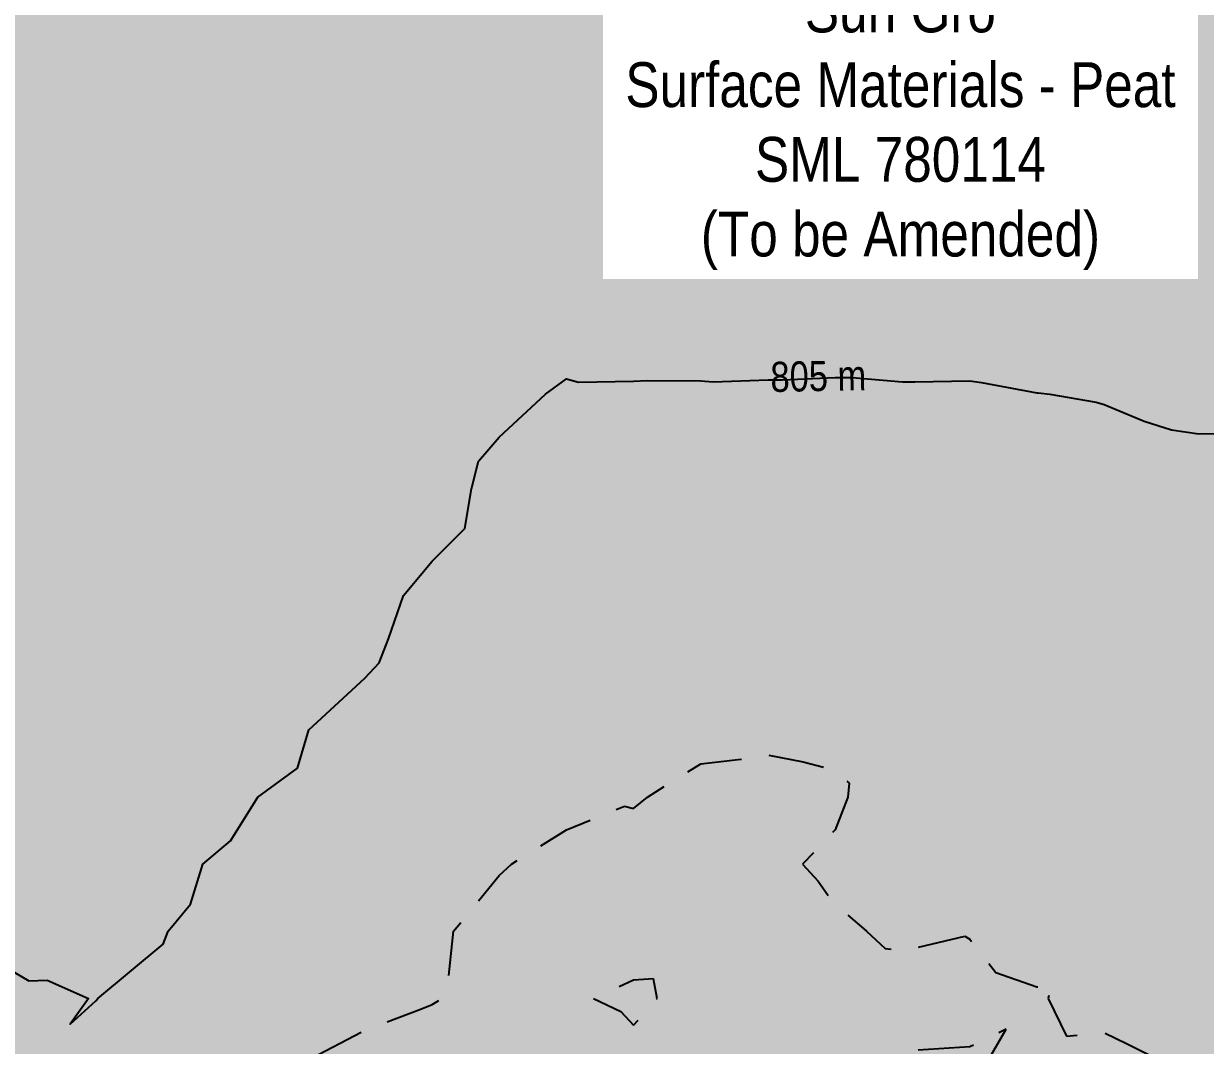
# Model space of a CAD drawing. Extents: x 637633 to 644092, y 5921573 to 5931294.
# Drawn here: x 642188 to 642451.9, y 5927446.3 to 5927674.3 of the extents above; entities that cross this region are included whole.
import ezdxf

# ---------------------------------------------------------------- set-up
doc = ezdxf.new("R2010")
doc.units = 0
doc.header["$LTSCALE"] = 5
doc.linetypes.add('DASHED2', pattern=[3.75, 2.5, -1.25])
doc.layers.add('C-AR-T', color=13, linetype='Continuous', lineweight=9)
for name, color, linetype in [('Contour_Line_Intermediate', 254, 'Continuous'), ('Contour_Line_Major', 254, 'Continuous'), ('FEATURE_LABEL', 7, 'Continuous'), ('P-PROPOSED-H', 21, 'Continuous')]:
    doc.layers.add(name, color=color, linetype=linetype)
doc.styles.add('80CG', font='ARIALN.TTF', dxfattribs={"height": 10})
doc.styles.get("Standard").update_dxf_attribs({"font": 'ARIALN.TTF'})

msp = doc.modelspace()

# ---------------------------------------------------------------- hatches: boundary and pattern name
at = {"layer": 'P-PROPOSED-H'}
h = msp.add_hatch(color=256, dxfattribs=at)
h.dxf.hatch_style = 1
h.paths.add_polyline_path([(642734.709, 5927359.339), (642711.41, 5928153.199), (642512.154, 5928147.51), (642510.202, 5927889.821), (642559.417, 5927897.728), (642578.447, 5927779.28), (642459.999, 5927760.25), (642440.969, 5927878.698), (642490.183, 5927886.605), (642492.154, 5928146.939), (642053.202, 5928134.405), (642076.776, 5927340.661), (641926.878, 5927336.405), (641981.205, 5925507.198), (642050.694, 5925467.845), (642167.94, 5925444.953), (642476.764, 5925280.887), (642645.471, 5925218.506), (642744.17, 5925224.294), (642799.574, 5925180.101), (642943.17, 5925110.471), (643004.714, 5925067.15), (642984.115, 5925758.367), (643186.217, 5925764.217), (643162.077, 5926566.986), (643138.211, 5927370.795)])

# ---------------------------------------------------------------- linework, layer by layer
at = {"layer": 'Contour_Line_Intermediate', "linetype": 'DASHED2', "elevation": 803.778, "flags": 128}
for points in [[(642577.84, 5927395.275), (642573.898, 5927381.826), (642564.37, 5927371.849), (642552.933, 5927370.405), (642549.362, 5927369.625), (642536.904, 5927369.387), (642534.353, 5927369.448), (642521.593, 5927369.085), (642519.344, 5927368.879), (642507.935, 5927370.434), (642504.335, 5927371.005), (642495.968, 5927373.471), (642489.327, 5927376.146), (642485.212, 5927377.717), (642485.94, 5927381.826), (642487.074, 5927394.563), (642487.151, 5927396.812), (642487.888, 5927410.361), (642487.04, 5927411.799), (642485.585, 5927423.049), (642474.318, 5927424.02), (642472.722, 5927425.191), (642459.309, 5927425.646), (642458.243, 5927425.72), (642444.301, 5927425.496), (642443.05, 5927425.536), (642429.292, 5927426.121), (642428.716, 5927426.21), (642414.283, 5927426.771), (642414.271, 5927426.773), (642414.098, 5927426.785), (642407.304, 5927434.802), (642402.747, 5927441.772), (642407.397, 5927449.881), (642399.274, 5927445.924), (642387.714, 5927445.215), (642384.266, 5927444.039), (642382.954, 5927441.772), (642383.35, 5927440.858), (642384.266, 5927440.104), (642397.195, 5927439.695), (642393.561, 5927426.785), (642384.266, 5927424.805), (642380.082, 5927422.608), (642369.257, 5927420.386), (642361.284, 5927411.799), (642361.073, 5927403.626), (642359.257, 5927396.812), (642357.331, 5927384.904), (642357.528, 5927381.826), (642357.156, 5927369.742), (642358.668, 5927366.839), (642354.248, 5927364.435), (642350.996, 5927363.592), (642339.24, 5927360.075), (642331.331, 5927358.942), (642324.231, 5927357.575), (642314.073, 5927356.696), (642309.222, 5927356.575), (642299.555, 5927357.187), (642294.213, 5927356.845), (642286.139, 5927358.777), (642279.205, 5927359.02), (642270.437, 5927358.084), (642264.196, 5927358.478), (642255.299, 5927357.956), (642249.187, 5927358.146), (642239.607, 5927357.274), (642234.179, 5927358.084), (642224.628, 5927357.303), (642219.17, 5927356.958), (642208.935, 5927356.62), (642204.161, 5927358.512), (642198.614, 5927361.301), (642196.197, 5927366.839), (642202.963, 5927380.629), (642203.666, 5927381.826), (642204.161, 5927382.805), (642212.681, 5927390.333), (642219.17, 5927395.542), (642220.521, 5927396.812), (642220.353, 5927397.994), (642219.17, 5927403.274), (642218.185, 5927410.815), (642218.726, 5927411.799), (642219.17, 5927412.456), (642220.459, 5927413.085), (642234.179, 5927418.605), (642247.016, 5927424.617), (642249.187, 5927424.467), (642253.972, 5927426.785), (642251.355, 5927428.949), (642249.195, 5927441.772), (642264.196, 5927449.672), (642276.851, 5927454.407), (642279.205, 5927455.402), (642281.568, 5927456.757), (642282.766, 5927460.313), (642284.014, 5927471.744), (642294.213, 5927484.207), (642296.922, 5927486.73), (642309.222, 5927494.406), (642322.169, 5927499.659), (642324.231, 5927499.171), (642327.352, 5927501.717), (642339.24, 5927509.157), (642347.605, 5927510.07), (642354.248, 5927511.13), (642362.083, 5927509.54), (642369.257, 5927507.748), (642372.348, 5927504.803), (642372.077, 5927501.717), (642369.257, 5927494.404), (642361.97, 5927486.73), (642365.448, 5927482.927), (642369.257, 5927477.58), (642372.496, 5927474.978), (642376.19, 5927471.744), (642380.424, 5927467.908), (642384.266, 5927467.398), (642398.154, 5927470.626), (642399.274, 5927469.962), (642405.103, 5927462.578), (642414.283, 5927459.321), (642417.747, 5927460.216), (642416.776, 5927456.757), (642420.862, 5927448.34), (642429.292, 5927449.085), (642434.252, 5927446.724), (642444.048, 5927441.772), (642443.814, 5927441.285), (642444.301, 5927441.519), (642456.254, 5927438.72), (642459.309, 5927438.186), (642467.193, 5927441.772), (642474.318, 5927446.574), (642475.927, 5927443.378), (642489.257, 5927441.772), (642489.313, 5927441.758), (642489.327, 5927441.762), (642496.843, 5927434.29), (642504.335, 5927434.48), (642511.493, 5927441.772), (642515.056, 5927452.476), (642515.332, 5927456.757), (642519.344, 5927463.927), (642522.423, 5927459.833), (642534.353, 5927458.201), (642534.709, 5927457.112), (642535.494, 5927456.757), (642540.897, 5927448.306), (642549.362, 5927446.715), (642550.977, 5927443.384), (642554.36, 5927441.772), (642556.608, 5927434.02), (642564.37, 5927428.405), (642564.754, 5927427.168), (642565.356, 5927426.785), (642566.959, 5927414.383), (642573.144, 5927411.799), (642576.589, 5927409.013), (642577.709, 5927396.812)], [(642329.501, 5927456.757), (642328.64, 5927461.159), (642324.231, 5927460.863), (642315.236, 5927456.757), (642321.336, 5927453.866), (642324.231, 5927450.809)]]:
    msp.add_lwpolyline(points, close=True, dxfattribs=at)
at = {"layer": 'Contour_Line_Major', "elevation": 804.778, "flags": 128}
msp.add_lwpolyline([(642182.201, 5927464.803), (642189.152, 5927460.715), (642193.253, 5927460.852), (642202.474, 5927456.757), (642198.4, 5927451.005), (642204.161, 5927456.191), (642204.553, 5927456.757), (642219.17, 5927468.885), (642220.316, 5927471.744), (642225.261, 5927477.826), (642228.021, 5927486.73), (642234.179, 5927491.943), (642240.312, 5927501.717), (642249.187, 5927508.148), (642251.726, 5927516.703), (642264.196, 5927528.214), (642267.392, 5927531.69), (642269.526, 5927537.01), (642272.85, 5927546.676), (642279.205, 5927554.338), (642286.524, 5927561.662), (642288.03, 5927570.474), (642289.555, 5927576.648), (642294.213, 5927582.041), (642304.529, 5927591.635), (642309.222, 5927595.061), (642311.88, 5927594.289), (642324.231, 5927594.562), (642327.263, 5927594.662), (642339.24, 5927594.596), (642342.023, 5927594.413), (642354.248, 5927594.861), (642357.459, 5927594.84), (642369.257, 5927595.345), (642372.998, 5927595.37), (642384.266, 5927594.352), (642387, 5927594.365), (642399.274, 5927594.627), (642401.909, 5927594.265), (642414.283, 5927591.911), (642414.572, 5927591.923), (642417.185, 5927591.635), (642427.483, 5927589.829), (642429.292, 5927589.335), (642438.243, 5927585.587), (642444.301, 5927583.681), (642450.469, 5927582.808), (642459.309, 5927582.949)], dxfattribs=at)

# ---------------------------------------------------------------- texts
at = {"layer": 'FEATURE_LABEL', "color": 7, "insert": (642354.719, 5927598.818), "char_height": 6.7129, "width": 21.52186, "attachment_point": 1, "rotation": 1.12987, "bg_fill": 1, "box_fill_scale": 1.15, "bg_fill_color": 21, "bg_fill_transparency": 0}
msp.add_mtext('805 m', dxfattribs=at)

# ---------------------------------------------------------------- next in the draw order: texts
at = {"layer": 'C-AR-T', "insert": (642383.804, 5927650.867), "char_height": 10, "attachment_point": 5, "style": '80CG', "bg_fill": 2}
msp.add_mtext('Sun Gro\\PSurface Materials - Peat\\PSML 780114\\P(To be Amended)', dxfattribs=at)

doc.saveas('drawing.dxf')
